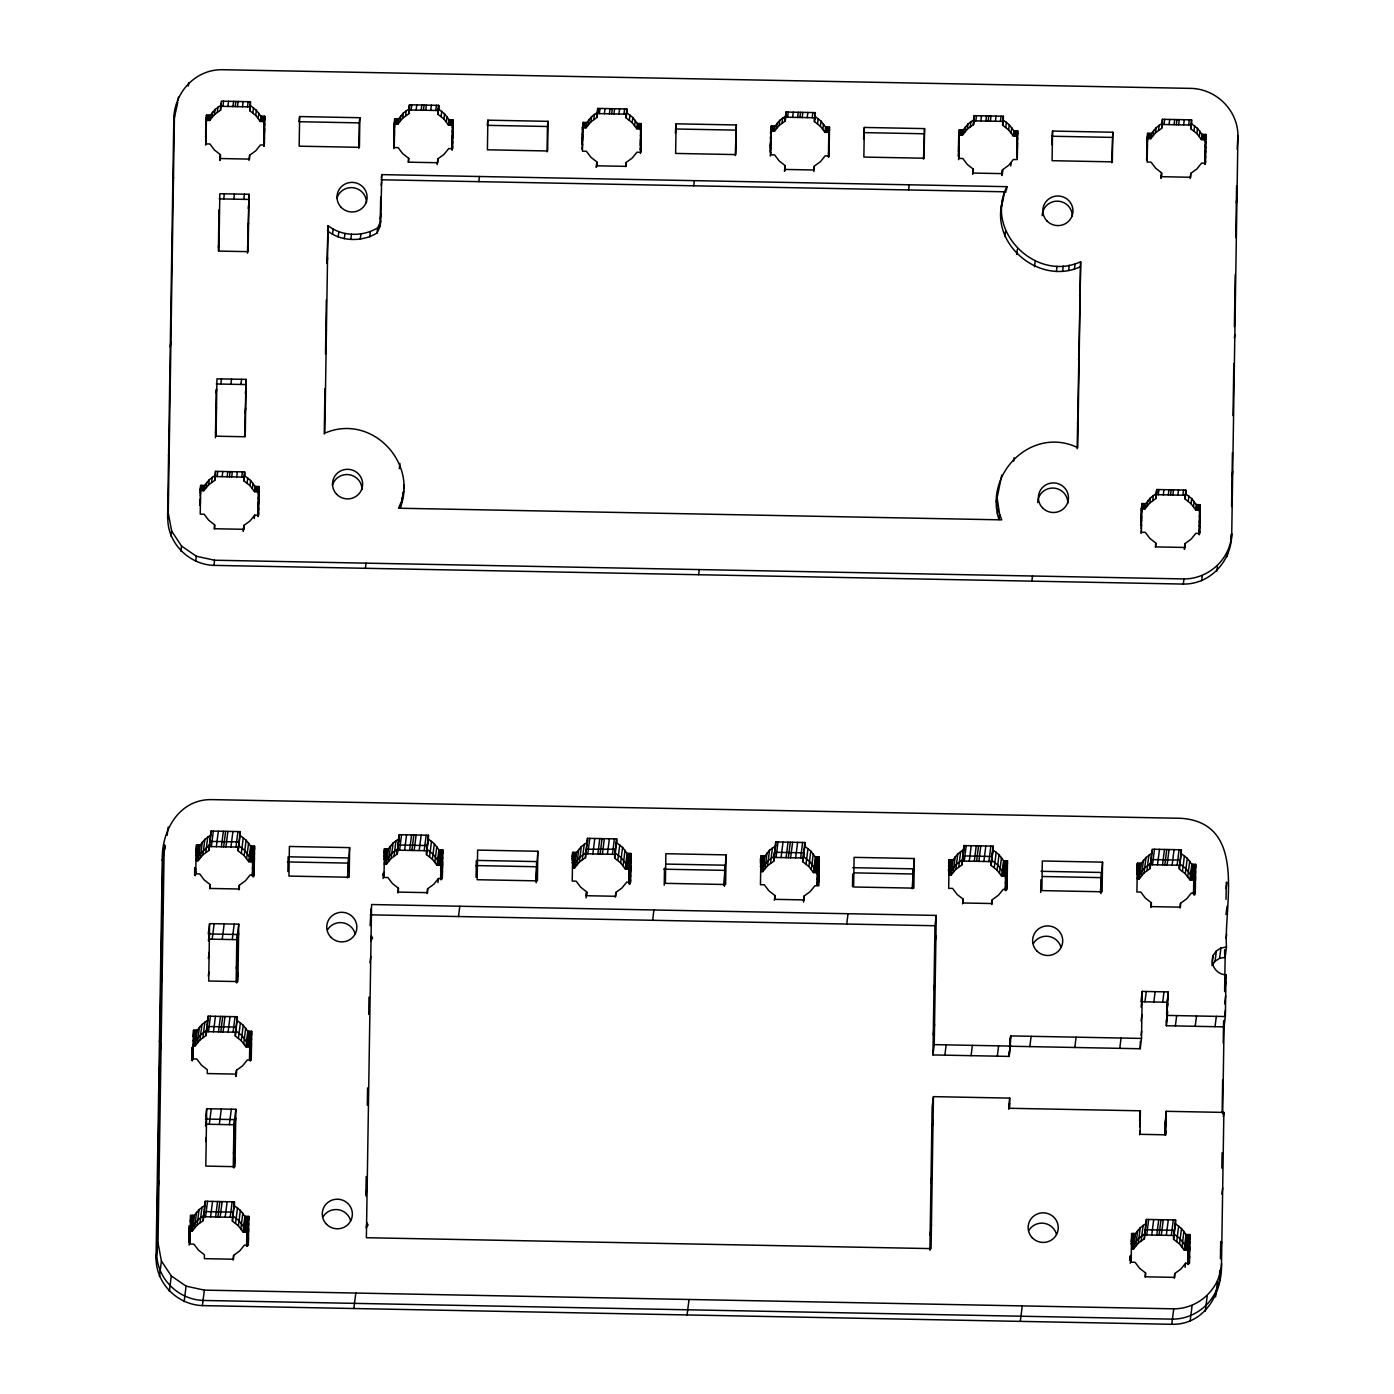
<?xml version="1.0" encoding="UTF-8"?>
<svg xmlns="http://www.w3.org/2000/svg" width="1394" height="1394" viewBox="0 0 1394 1394"><rect width="100%" height="100%" fill="white"/><g stroke="black" fill="none" stroke-linecap="round" stroke-linejoin="round"><path stroke-width="1.5" d="M1165.976 1123.059L1164.67 1133.374L1166.168 1111.314L1223.862 1112.412L1221.51 1263.469C1222.503 1292.97 1204.677 1325.067 1171.762 1324.3L202.391 1305.603C177.369 1304.645 156.215 1283.63 156.058 1258.416L162.262 860.447C161.268 830.929 179.094 798.849 211.993 799.616L1181.38 818.313C1247.508 823.349 1223.88 904.462 1226.441 947.031L1225.134 957.347L1219.628 958.323L1215.08 961.215L1211.996 965.572L1213.303 955.256L1216.387 950.9L1220.917 948.007L1226.441 947.031M167.594 518.202L173.797 120.233C173.553 93.433 194.742 69.369 222.238 69.7L1191.609 88.397C1216.631 89.355 1237.785 110.37 1237.942 135.584L1231.738 533.553C1231.982 560.336 1210.794 584.417 1183.314 584.069L213.927 565.372C187.284 564.64 164.405 539.809 168.238 513.044L174.459 115.075M156.058 1258.416L158.01 1242.943L164.213 844.973M260.905 116.277L264.808 116.347L264.163 121.505L260.26 121.435L260.905 116.277L256.357 110.248L250.38 105.561L250.45 101.727L221.263 101.152L221.21 105.003L215.094 109.446L210.355 115.301L206.451 115.214L205.615 132.482L206.277 127.324M189.148 1225.657L188.887 1242.246L190.194 1231.93M191.727 1060.416L191.919 1047.713M194.602 875.327L194.724 867.556M215.495 471.364L215.443 475.197L209.327 479.658L204.587 485.513L200.684 485.426L200.231 514.125L204.151 514.194L208.699 520.223L214.659 524.911L214.606 528.744L243.776 529.302L243.845 525.468L249.944 521.025L254.684 515.17L258.587 515.24L259.04 486.558L255.137 486.471L250.589 480.442L244.612 475.772L244.664 471.921L215.495 471.364L214.833 477.114M206.451 115.214L206.016 143.913L209.919 143.983L214.467 150.012L220.426 154.699L220.374 158.533L249.543 159.108L249.613 155.257L255.729 150.813L260.451 144.959L264.355 145.046L264.808 116.347M203.942 1212.188L203.89 1215.429L197.791 1219.872L193.052 1225.727L189.758 1225.657L189.096 1230.815L192.407 1230.885L197.129 1225.03L203.245 1220.586L203.297 1216.735L232.484 1217.311L232.415 1221.144L238.391 1225.831L242.939 1231.86L246.843 1231.93L248.794 1216.457L244.891 1216.387L240.343 1210.358L234.366 1205.671L234.436 1201.837L205.266 1201.279L204.204 1210.131M195.282 1030.271L193.33 1045.744L195.282 1045.779L200.022 1039.924L206.138 1035.481L206.19 1031.647L235.359 1032.205L235.307 1036.038L241.284 1040.726L245.832 1046.755L249.735 1046.824L251.687 1031.368L247.783 1031.281L243.236 1025.252L237.259 1020.582L237.328 1016.731L208.142 1016.174L207.096 1025.026M198.175 845.165L196.223 860.638L198.175 860.673L202.897 854.818L209.013 850.375L209.083 846.541L238.252 847.099L238.2 850.932L244.159 855.62L248.707 861.649L252.61 861.719L254.579 846.263L250.659 846.175L246.111 840.146L240.151 835.476L240.204 831.626L211.034 831.068L209.727 841.976M200.684 485.426L200.039 490.583L203.942 490.653L208.682 484.816L214.781 480.355L214.85 476.521L244.02 477.079L243.967 480.93L249.927 485.6L254.475 491.629L258.378 491.716L259.04 486.558M215.443 437.768L216.209 389.344M218.37 250.868L218.997 209.797M205.807 120.372L209.71 120.459L214.449 114.604L220.566 110.161L220.6 106.92M206.817 1028.406L206.782 1030.323L200.666 1034.766L195.944 1040.621L192.633 1040.569M209.675 844.625L198.819 855.515L195.526 855.463M205.266 1201.279L205.197 1205.113L199.081 1209.556L194.358 1215.411L192.407 1230.885M206.695 1108.718L205.807 1166.098L234.976 1166.673L235.882 1109.293L206.695 1108.718L205.667 1116.977M208.142 1016.174L208.089 1020.007L201.973 1024.468L197.234 1030.305L195.282 1045.779M209.588 923.612L208.699 981.01L237.869 981.568L238.757 924.187L209.588 923.612L208.281 933.928L237.468 934.503L236.701 982.909L238.008 972.594M211.034 831.068L210.964 834.901L204.866 839.362L200.126 845.217L196.223 845.13L195.77 873.829L199.673 873.899L204.221 879.928L210.198 884.615L210.128 888.448L239.315 889.006L239.367 885.173L245.483 880.729L250.223 874.874L254.126 874.944L254.579 846.263M233.268 1167.248L233.931 1124.749L235.882 1109.293M236.144 982.143L236.806 939.643L238.757 924.187M244.647 436.531L246.111 379.377L216.941 378.82L216.053 436.2L245.222 436.758L246.111 379.377M247.505 253.22L249.003 194.271L219.834 193.714L218.928 251.094L248.115 251.652L249.003 194.271M260.26 121.435L255.712 115.406L249.735 110.718L249.787 106.885L220.618 106.31M248.794 1216.457L248.359 1245.156L244.455 1245.086L239.716 1250.923L233.6 1255.384L233.547 1259.218L204.36 1258.66L204.43 1254.809L198.453 1250.139L193.905 1244.11L190.002 1244.023L190.455 1215.341L194.358 1215.411M251.687 1031.368L251.234 1060.05L247.33 1059.98L242.591 1065.835L236.492 1070.278L236.422 1074.112L207.253 1073.554L207.305 1069.721L201.346 1065.033L196.798 1059.004L192.895 1058.935L193.33 1030.236L197.234 1030.305M246.843 1231.93L246.651 1244.04L248.602 1228.567M249.735 1046.824L249.543 1058.935L251.495 1043.461M252.401 876.077L252.61 861.719M257.995 516.512L258.378 491.716M263.762 146.318L264.163 121.505M247.243 1243.361L247.505 1226.772L243.584 1226.703L239.036 1220.674L233.077 1215.986L233.129 1212.153L203.96 1211.595L203.297 1217.345M250.118 1058.255L250.38 1041.666L246.477 1041.597L241.929 1035.568L235.952 1030.88L236.022 1027.047L206.835 1026.489M252.959 876.443L253.272 856.578L249.369 856.491L244.821 850.462L238.844 845.792L238.897 841.941L209.727 841.384M287.861 871.581L288.105 856.787L348.326 857.937L348.03 876.983M299.64 116.556L299.17 146.178L359.408 147.328L359.879 117.723L299.64 116.556L298.996 121.714L359.216 122.881L359.879 117.723M324.244 433.987L324.959 388.595M325.499 354.006L326.335 299.954M1006.485 190.107L1006.921 186.674L381.782 174.616L380.719 221.297L377.687 227.849C362.91 236.91 341.861 236.701 328.06 225.636L326.91 263.205L327.555 258.047M328.06 225.636L324.819 433.151C371.083 413.06 418.217 461.884 400.165 507.991L403.598 491.28M347.454 877.906L349.633 847.622L289.394 846.472L288.941 876.077L349.18 877.244L349.633 847.622M358.833 148.252L359.216 122.881M365.925 1193.804L366.186 1176.519M367.302 1105.198L367.58 1087.912M368.713 1014.449L368.992 997.146M370.107 925.686L371.048 908.644M449.129 119.901L453.033 119.971L452.388 125.129L448.485 125.059L449.129 119.901L444.581 113.872L438.622 109.185L438.674 105.352L409.505 104.794L409.435 108.627L403.319 113.071L398.597 118.926L394.694 118.856L393.805 138.355L394.467 133.197M382.88 875.659L382.914 873.428M394.694 118.856L394.241 147.537L398.144 147.625L402.692 153.654L408.669 158.324L408.599 162.174L437.786 162.732L437.838 158.899L443.954 154.438L448.694 148.6L452.597 148.67L453.033 119.971M399.259 834.692L399.207 838.543L393.091 842.987L388.351 848.841L384.448 848.772L383.995 877.453L387.898 877.523L392.463 883.552L398.423 888.239L398.37 892.09L427.54 892.648L427.609 888.797L433.708 884.354L438.448 878.499L442.351 878.586L442.804 849.887L438.901 849.817L434.353 843.788L428.376 839.101L428.428 835.267L399.259 834.692L397.952 845.008L427.139 845.583L427.069 849.416L433.046 854.104L437.594 860.133L441.497 860.203L441.236 876.791L442.543 866.476M386.399 848.807L384.448 864.263L386.399 864.315L391.139 858.46L397.238 854.017L397.743 846.733M394.032 124.014L397.935 124.083L402.674 118.229L408.79 113.785L408.843 110.544M397.935 846.925L397.9 848.859L391.784 853.302L387.044 859.157L383.751 859.087M442.804 849.887L440.852 865.36L436.949 865.291L432.384 859.244L426.425 854.574L428.428 835.267M448.485 125.059L443.937 119.03L437.96 114.343L438.674 105.352M440.852 865.36L440.661 877.453L442.612 861.997M452.004 149.942L452.388 125.129M476.068 877.331L476.33 860.412M487.865 120.18L487.412 149.803L547.633 150.97L548.103 121.348L487.865 120.18L487.22 125.338L547.441 126.505L548.103 121.348M535.679 881.531L537.857 851.264L477.637 850.096L477.166 879.719L537.404 880.869L537.857 851.264M547.058 151.894L547.441 126.505M536.237 882.733L536.568 861.579L478.473 860.447M637.354 123.526L641.275 123.613L640.613 128.771L636.709 128.684L637.354 123.526L632.806 117.497L626.847 112.827L626.899 108.976L597.73 108.418L597.66 112.252L591.561 116.713L586.822 122.567L582.919 122.48L582.012 144.227L582.657 139.069M582.919 122.48L582.465 151.179L586.369 151.249L590.917 157.278L596.893 161.965L596.841 165.799L626.011 166.356L626.063 162.523L632.179 158.08L636.919 152.225L640.822 152.294L641.275 123.613M587.484 838.334L587.432 842.168L581.315 846.611L576.576 852.466L572.673 852.396L572.237 881.078L576.14 881.165L580.688 887.194L586.647 891.864L586.595 895.715L615.765 896.272L615.834 892.439L621.951 887.995L626.673 882.141L630.576 882.21L631.029 853.529L627.126 853.442L622.578 847.413L616.601 842.725L616.671 838.892L587.484 838.334L586.177 849.242L615.364 849.207L615.294 853.041L621.271 857.728L625.819 863.757L629.722 863.827L629.408 883.709M574.624 852.431L572.673 867.904L574.624 867.939L579.364 862.084L585.48 857.641L585.532 853.79L614.719 854.365L614.649 858.199L620.626 862.886L625.174 868.915L629.077 868.985L631.029 853.529M582.256 127.638L586.177 127.708L590.899 121.87L597.015 117.41L597.068 113.576L626.254 114.134L626.185 117.985L632.162 122.655L636.709 128.684M586.16 850.567L586.125 852.483L580.009 856.927L575.286 862.781L571.993 862.712M629.077 868.985L628.851 883.326L630.802 867.87M640.613 128.771L640.282 150.291L640.926 145.133M675.376 133.197L676.09 123.822L736.328 124.972L735.875 154.595L675.637 153.427L676.09 123.822M664.224 885.19L664.485 868.27M723.904 885.173L726.1 854.888L665.862 853.72L665.391 883.343L725.629 884.51L726.1 854.888M735.283 155.518L736.328 124.972M724.462 886.357L724.793 865.204L666.715 864.088M770.185 151.144L771.143 126.122L775.047 126.192L779.786 120.337L785.902 115.894L785.955 112.043L815.124 112.618L815.072 116.451L821.049 121.139L825.596 127.168L824.934 132.325L828.838 132.395L829.5 127.237L825.596 127.168M771.143 126.122L770.69 154.804L774.594 154.873L779.159 160.902L785.118 165.59L785.066 169.441L814.235 169.998L814.305 166.147L820.404 161.704L825.143 155.849L829.047 155.936L829.5 127.237M775.726 841.959L775.656 845.809L769.54 850.253L764.818 856.108L760.915 856.021L760.462 884.72L764.365 884.789L768.913 890.818L774.89 895.506L774.82 899.339L804.007 899.914L804.059 896.063L810.175 891.62L814.898 885.765L818.818 885.835L819.254 857.153L815.351 857.083L810.803 851.037L804.826 846.367L804.896 842.516L775.726 841.959L774.384 854.191M762.866 856.055L760.897 871.529L762.849 871.564L767.589 865.726L773.705 861.265L773.757 857.432L802.944 857.99L802.874 861.841L808.851 866.51L813.399 872.539L817.302 872.627L819.254 857.153M770.499 131.263L774.402 131.35L779.124 125.495L785.24 121.051L785.292 117.81M824.934 132.325L820.386 126.296L814.427 121.609L815.124 112.618M817.302 872.627L817.111 884.72L819.062 869.246M828.454 157.208L828.838 132.395M863.583 138.947L864.332 127.446L924.553 128.614L924.1 158.219L863.862 157.069L864.332 127.446M852.483 886.706L852.692 874.021M912.129 888.797L914.325 858.53L854.086 857.362L853.633 886.985L913.854 888.135L914.325 858.53M923.508 159.16L924.553 128.614M912.721 887.873L913.018 868.828L852.779 867.678M929.903 1250.279L932.133 1106.941L933.44 1096.642L1009.726 1098.106L1009.552 1108.282L1140.379 1110.809L1140.013 1134.315L1165.802 1134.821L1166.168 1111.314M1213.303 955.256C1209.347 964.108 1216.404 974.685 1226.006 974.789L1225.361 1016.54L1224.054 1026.855L1166.36 1025.74L1168.033 991.918L1142.244 991.413L1141.512 1038.425L1010.685 1035.916L1009.221 1056.408L932.952 1054.927L934.956 925.738L936.263 915.422L371.571 904.532L366.378 1237.715L931.07 1248.606L933.44 1096.642M932.952 1054.927L934.241 1044.629L936.263 915.422M974.179 115.685L974.127 119.518L968.011 123.961L963.271 129.816L959.368 129.747L958.933 158.428L962.836 158.515L967.384 164.544L973.343 169.214L973.291 173.065L1002.46 173.623L1002.53 169.789L1008.646 165.346L1013.368 159.491L1017.271 159.561L1017.725 130.879L1013.821 130.792L1009.273 124.763L1003.297 120.076L1003.366 116.242L974.179 115.685L973.744 119.71M963.951 845.583L963.881 849.434L957.783 853.877L953.043 859.732L949.14 859.662L948.687 888.344L952.59 888.414L957.138 894.46L963.115 899.13L963.045 902.981L992.232 903.539L992.284 899.705L998.4 895.244L1003.14 889.389L1007.043 889.477L1007.479 860.778L1003.575 860.708L999.028 854.679L993.068 849.991L993.12 846.158L963.951 845.583L962.627 856.508M951.091 859.697L949.14 875.153L951.091 875.205L955.814 869.351L961.93 864.907L961.999 861.056L991.169 861.614L991.117 865.465L997.076 870.152L1001.624 876.181L1005.527 876.251L1007.479 860.778M959.037 151.266L958.392 156.424L958.724 134.904L962.627 134.974L967.366 129.119L973.482 124.676L973.517 121.435M1017.725 130.879L1017.08 136.02L1013.177 135.95L1008.611 129.921L1002.652 125.233L1002.704 121.4L973.535 120.842M1005.527 876.251L1005.301 890.592L1007.27 875.118M1017.08 136.02L1016.731 157.539L1017.393 152.382M1009.221 1056.408L1009.308 1051.32M1051.773 144.697L1052.557 131.071L1112.795 132.238L1112.325 161.861L1052.087 160.693L1052.557 131.071M1040.691 892.456L1040.882 879.771M1077.161 448.676L1080.646 261.741C1035.986 282.442 984.112 231.125 1006.921 186.674M1080.646 261.741L1077.736 447.666C1032.257 425.64 983.972 473.071 998.975 519.544L999.62 514.386L996.954 496.63M1100.371 892.421L1102.549 862.154L1042.311 860.987L1041.858 890.609L1102.079 891.777L1102.549 862.154M1111.732 162.784L1112.795 132.238M1100.911 893.624L1101.243 872.47L1041.022 871.302M1196.279 504.628L1200.182 504.715L1199.537 509.856L1195.634 509.786L1196.279 504.628L1191.731 498.599L1185.754 493.929L1185.824 490.078L1156.637 489.521L1156.584 493.354L1150.468 497.797L1145.729 503.652L1141.825 503.582L1140.989 520.851L1141.634 515.693M1202.046 134.434L1205.949 134.504L1205.305 139.661L1201.401 139.574L1202.046 134.434L1197.498 128.387L1191.521 123.718L1191.591 119.867L1162.422 119.309L1162.352 123.16L1156.236 127.603L1151.514 133.458L1147.611 133.371L1146.617 160.049L1147.262 154.891M1130.098 1255.907L1130.029 1260.385L1130.551 1256.273M1141.825 503.582L1141.39 532.281L1145.293 532.351L1149.841 538.38L1155.8 543.068L1155.748 546.901L1184.917 547.459L1184.987 543.625L1191.103 539.182L1195.825 533.327L1199.729 533.397L1200.182 504.715M1147.611 133.371L1147.157 162.07L1151.061 162.14L1155.609 168.169L1161.585 172.856L1161.516 176.69L1190.703 177.265L1190.755 173.414L1196.871 168.97L1201.593 163.115L1205.514 163.185L1205.949 134.504M1141.268 863.356L1137.365 863.287L1136.912 891.986L1140.815 892.055L1145.363 898.084L1151.339 902.772L1151.287 906.605L1180.457 907.163L1180.509 903.329L1186.625 898.886L1191.365 893.031L1195.268 893.101L1195.721 864.419L1191.818 864.332L1187.27 858.303L1181.293 853.633L1181.345 849.782L1152.176 849.225L1152.124 853.058L1146.007 857.519L1141.268 863.356L1139.316 878.83L1137.365 878.795L1139.316 863.322M1009.378 1046.214L1140.205 1048.741L1140.309 1041.405M1133.549 1233.533L1131.597 1249.007L1133.549 1249.041L1138.271 1243.187L1144.387 1238.743L1144.457 1234.892L1173.626 1235.467L1173.574 1239.301L1179.533 1243.988L1184.081 1250.017L1187.984 1250.087L1189.936 1234.614L1186.033 1234.544L1181.485 1228.515L1175.525 1223.827L1175.578 1219.994L1146.408 1219.436L1145.084 1230.344M1139.316 878.83L1144.056 872.975L1150.155 868.532L1150.224 864.698L1179.394 865.256L1179.341 869.089L1185.301 873.777L1189.849 879.806L1193.769 879.875L1195.721 864.419M1141.181 508.74L1145.084 508.81L1149.823 502.955L1155.922 498.512L1155.992 494.678L1185.161 495.236L1185.109 499.069L1191.068 503.757L1195.634 509.786M1146.948 138.529L1150.852 138.598L1155.591 132.761L1161.707 128.3L1161.725 126.384M1145.066 1231.669L1145.049 1233.585L1138.933 1238.029L1134.193 1243.884L1130.9 1243.814M1146.408 1219.436L1146.338 1223.27L1140.24 1227.713L1135.5 1233.568L1131.597 1233.498L1131.144 1262.18L1135.047 1262.267L1139.595 1268.296L1145.572 1272.966L1145.502 1276.817L1174.689 1277.374L1174.741 1273.541L1180.857 1269.08L1185.597 1263.225L1189.5 1263.312L1189.936 1234.614M1166.36 1025.74L1168.033 991.918M1201.401 139.574L1196.854 133.545L1190.877 128.875L1190.946 125.024L1161.76 124.467M1187.984 1250.087L1187.793 1262.197L1189.762 1246.724M1193.543 894.234L1193.769 879.875M1199.136 534.669L1199.537 509.856M1204.921 164.457L1205.305 139.661M1188.385 1261.518L1188.646 1244.929L1184.743 1244.859L1180.195 1238.83L1174.218 1234.143L1174.271 1230.31L1145.101 1229.735M1194.1 894.599L1194.414 874.718L1190.511 874.648L1185.963 868.619L1179.986 863.932L1180.056 860.098L1150.869 859.54L1150.817 863.374L1144.701 867.817L1139.961 873.672L1136.668 873.602M1219.541 1278.925L1219.68 1270.352M1222.137 1112.517L1222.643 1079.949M1223.218 1043.026L1223.566 1021.314M1224.612 954.001L1224.681 949.663M1231.094 538.711L1231.163 534.425M1231.599 506.545L1232.435 452.632M1233.01 415.726L1233.812 363.607M1234.387 326.701L1235.206 274.583M1235.781 237.66L1236.6 185.768M1237.158 149.315L1237.942 135.584M1220.43 1258.765L1220.708 1241.514M1221.841 1168.155L1222.085 1152.821M1222.695 1113.876L1224.159 1020.321M1224.629 990.106L1225.239 950.969M1226.04 899.391L1226.302 882.175M327.416 230.777C341.216 241.859 362.266 242.068 377.042 232.99L380.074 226.455L380.736 197.094M402.953 496.438L403.249 492.378M1079.984 266.899C1040.743 285.038 991.848 246.424 1001.868 203.611M177.996 100.56L178.432 97.127M172.839 182.405L173.483 177.247M188.312 86.045L188.748 82.612M170.695 319.209L171.357 314.051M170.26 346.879L170.922 341.722M169.632 387.619L170.277 382.461M205.772 122.62L206.417 117.462M206.417 120.389L207.061 115.232M205.702 127.551L206.347 122.393M205.58 134.73L206.242 129.572M205.545 136.96L206.207 131.803M207.758 120.424L208.403 115.266M205.685 140.184L206.12 136.734M205.615 145.115L206.051 141.665M209.1 120.442L209.745 115.284M209.71 120.459L210.355 115.301M168.569 456.012L169.214 450.854M211.888 117.375L212.533 112.217M214.449 114.604L215.094 109.446M217.342 112.182L218.004 107.024M220.566 110.161L221.245 103.086M222.901 106.362L223.545 101.204M171.009 536.272L171.671 531.114L168.238 513.044M219.782 160.449L220.426 154.699M219.973 160.066L220.409 156.616M227.919 106.449L228.564 101.292M232.92 106.554L233.582 101.396M218.736 227.553L219.381 222.395M223.737 198.959L224.382 193.801M235.203 106.589L235.865 101.448M218.422 247.278L219.067 242.12M180.871 551.188L181.516 546.03L171.671 531.114M237.485 106.641L238.13 101.483M242.504 106.728L243.148 101.588M233.756 199.15L234.419 193.993M247.522 106.833L248.167 101.675M200.004 492.831L200.649 487.673M200.649 490.601L201.294 485.443M200.144 496.037L200.579 492.605M200.056 500.969L200.492 497.536M249.77 108.802L250.45 101.727M200.022 503.217L200.457 499.766M249.735 110.718L250.397 104.968M199.987 505.447L200.422 502.014M201.991 490.618L202.635 485.461M203.332 490.653L203.977 485.495M216.157 392.934L216.575 389.501M203.942 490.653L204.587 485.513M195.665 561.381L196.327 556.241L181.516 546.03M252.872 112.879L253.534 107.721M206.12 487.569L206.765 482.429M215.843 412.659L216.488 407.501M243.793 199.342L244.438 194.184M220.844 384.064L221.507 378.907M248.951 160.415L249.613 155.257M208.682 484.816L209.327 479.658M215.53 432.384L216.192 427.226M255.712 115.406L256.357 110.248M211.574 482.394L212.236 477.236M167.158 835.285L168.186 827.043M258.169 118.263L258.831 113.106M161.739 893.728L162.384 888.57M248.219 208.403L248.864 203.245M214.781 480.355L215.443 474.605M260.87 121.435L261.514 116.277M247.905 228.128L248.55 222.97M217.133 476.556L217.778 471.416M262.211 121.47L262.856 116.312M161.948 917.479L163.237 907.163M247.592 247.853L248.254 242.695M263.553 121.487L264.198 116.329M230.881 384.256L231.526 379.098M264.128 123.752L264.773 118.595M264.041 128.684L264.703 123.526M160.85 951.126L161.495 945.968M214.223 528.936L214.659 524.911M263.971 133.615L264.616 128.457M263.902 138.093L264.581 130.688M263.815 143.024L264.477 137.867M222.134 476.661L222.796 471.503M263.954 146.231L264.39 142.798M160.868 985.872L162.174 975.556M213.927 565.372L214.589 560.231L1183.959 578.928C1208.964 578.963 1230.815 558.698 1231.738 533.553M227.152 476.765L227.797 471.608M240.901 384.448L241.563 379.29M229.435 476.8L230.08 471.642M159.439 1041.806L160.083 1036.648M231.718 476.853L232.362 471.695M159.805 1054.282L161.112 1043.967M158.951 1072.195L159.613 1067.037M245.327 393.491L245.971 388.334M158.585 1096.207L159.23 1091.049M236.736 476.94L237.381 471.782M245.013 413.216L245.675 408.059M244.717 432.942L245.361 427.784M241.737 477.044L242.399 471.886M195.787 853.389L196.833 845.147M244.02 477.689L244.664 471.921M243.967 480.93L244.647 473.855M194.655 872.034L195.177 867.904M194.846 874.909L195.63 868.706M195.282 875.711L195.805 871.581M197.565 860.673L199.516 845.2M198.175 860.673L200.126 845.217M157.679 1191.086L158.986 1180.77M247.104 483.073L247.749 477.915M200.353 857.589L202.304 842.133M243.183 531.219L243.845 525.468M243.375 530.835L243.811 527.385M202.897 854.818L204.866 839.362M249.927 485.6L250.589 480.442M205.807 852.414L207.758 836.94M252.401 488.475L253.046 483.317M209.065 847.134L209.501 843.701M209.013 850.375L210.999 832.985M254.475 491.629L255.137 486.471M255.085 491.646L255.747 486.489M211.348 846.576L213.317 831.12M256.426 491.681L257.088 486.523M254.248 518.603L254.684 515.17M257.768 491.699L258.43 486.541M159.474 1276.503L161.425 1261.03L158.01 1242.943M258.343 493.946L259.005 488.789M258.273 498.878L258.918 493.72M209.675 888.745L210.198 884.615M258.204 503.809L258.848 498.651M258.134 508.305L258.814 500.899M258.047 513.236L258.709 508.078M216.366 846.681L218.318 831.207M258.186 516.442L258.622 513.009M193.156 1036.439L193.94 1030.253M191.849 1052.644L192.616 1046.458M191.814 1054.892L192.842 1046.65M191.78 1057.14L193.069 1046.824M191.954 1059.998L192.999 1051.756M192.407 1060.817L192.93 1056.687M194.672 1045.761L196.624 1030.305M208.403 940.828L209.448 932.586M221.385 846.768L223.336 831.312M197.46 1042.695L199.412 1027.221M208.351 958.497L209.135 952.311M212.184 939.173L214.153 923.717M223.667 846.82L225.619 831.347M200.022 1039.924L201.973 1024.468M208.316 976.166L208.839 972.036M169.336 1291.402L171.288 1275.928L161.425 1261.03M225.95 846.855L227.902 831.399M202.914 1037.519L204.883 1022.046M206.19 1032.24L206.626 1028.197M206.138 1035.481L208.107 1018.09M230.951 846.96L232.92 831.486M208.473 1031.682L210.424 1016.209M222.221 939.364L224.173 923.908M235.969 847.064L237.921 831.591M213.491 1031.787L215.443 1016.313M190.281 1221.545L191.065 1215.359M189.026 1232.819L189.811 1226.633M188.957 1237.75L190.264 1227.452M238.217 849.016L240.204 831.626M188.922 1239.998L190.229 1229.682M238.2 850.932L240.151 834.867M190.438 1230.85L192.407 1215.376M189.079 1245.103L190.107 1236.861M191.797 1230.867L193.749 1215.411M205.528 1125.934L206.556 1117.692M184.13 1301.613L186.082 1286.139L171.288 1275.928M218.492 1031.874L220.461 1016.418M241.336 853.093L243.288 837.62M194.568 1227.8L196.537 1212.327M205.737 1141.547L206.26 1137.417M232.258 939.556L234.209 924.1M209.309 1124.278L211.261 1108.805M220.775 1031.926L222.726 1016.453M238.844 889.895L239.367 885.173M197.129 1225.03L199.081 1209.556M244.159 855.62L246.111 840.146M223.057 1031.961L225.009 1016.505M200.039 1222.608L201.991 1207.152M246.633 858.495L248.585 843.021M236.666 948.617L238.618 933.144M203.245 1220.586L205.232 1203.196M248.707 861.649L250.659 846.175M249.317 861.666L251.268 846.193M228.076 1032.065L230.027 1016.592M236.37 968.342L238.322 952.869M205.58 1216.788L207.532 1201.314M250.659 861.684L252.61 846.228M252 861.719L253.952 846.245M219.328 1124.47L221.297 1108.997M252.575 863.966L254.544 848.493M332.504 234.297L333.149 229.139M252.506 868.898L254.457 853.424M252.436 873.829L254.388 858.356M252.575 876.599L254.353 860.603M233.094 1032.152L235.046 1016.696M253.185 876.024L254.231 867.782M210.599 1216.892L212.55 1201.419M253.638 876.826L254.161 872.714M235.359 1032.797L237.328 1016.731M235.307 1036.038L237.294 1018.648M202.391 1305.603L204.343 1290.13L1173.731 1308.827C1198.718 1308.879 1220.586 1288.614 1221.51 1263.469M325.795 334.543L326.44 329.385M338.167 236.963L338.812 231.805M215.617 1216.979L217.569 1201.506M238.444 1038.199L240.413 1022.726M229.365 1124.662L231.317 1109.206M217.9 1217.032L219.851 1201.558M235.708 1076.464L236.492 1070.278M235.935 1076.325L236.457 1072.195M241.284 1040.726L243.236 1025.252M220.165 1217.067L222.134 1201.593M344.301 238.688L344.945 233.53M243.741 1043.583L245.692 1028.127M324.68 405.881L325.342 400.723M233.791 1133.723L235.743 1118.249M245.832 1046.755L247.783 1031.281M246.442 1046.772L248.393 1031.299M225.183 1217.171L227.135 1201.698M233.478 1153.448L235.429 1137.974M247.783 1046.789L249.735 1031.316M350.818 239.367L351.462 234.209M235.116 1157.7L233.826 1168.015L234.575 1119.591L205.406 1119.034M249.125 1046.824L251.077 1031.351M249.7 1049.072L251.652 1033.599M249.613 1054.003L251.565 1038.53M249.718 1059.457L251.46 1045.709M230.202 1217.258L232.153 1201.802M250.31 1061.13L251.356 1052.888M232.467 1217.903L234.436 1201.837M232.415 1221.144L234.401 1203.754M235.569 1223.305L237.52 1207.831M360.279 238.932L360.941 233.791M233.077 1260.106L233.6 1255.384M238.391 1225.831L240.343 1210.358M240.866 1228.689L242.817 1213.233M242.939 1231.86L244.891 1216.387M243.549 1231.878L245.501 1216.404M369.741 236.997L370.386 231.84M244.891 1231.895L246.843 1216.422M246.233 1231.93L248.184 1216.457M246.808 1234.178L248.759 1218.704M246.738 1239.109L248.69 1223.636M381.346 178.049L381.782 174.616M246.616 1246.271L248.568 1230.815M381.189 185.35L381.625 181.917M247.418 1246.236L248.463 1237.977M380.597 203.106L381.259 197.948M377.042 232.99L377.687 227.849M380.231 219.154L380.893 213.996M380.074 226.455L380.719 221.297M393.997 126.244L394.659 121.086M394.641 124.014L395.304 118.873M393.927 131.175L394.572 126.018M393.84 136.107L394.502 130.949M393.77 140.602L394.432 135.445M395.983 124.049L396.645 118.891M393.7 145.534L394.345 140.376M393.84 148.74L394.275 145.307M397.325 124.066L397.987 118.908M397.935 124.083L398.597 118.926M400.113 120.999L400.775 115.841M402.674 118.229L403.319 113.071M405.584 115.824L406.229 110.666M409.069 108.227L409.505 104.794M408.825 111.868L409.488 105.386M408.79 113.785L409.453 108.035M411.125 109.987L411.77 104.829M408.215 162.366L408.669 158.324M416.144 110.091L416.789 104.933M421.162 110.178L421.807 105.02M365.402 568.299L366.047 563.141M423.428 110.231L424.09 105.073M425.71 110.265L426.372 105.108M430.729 110.37L431.373 105.212M435.747 110.457L436.392 105.299M437.995 112.426L438.657 105.944M437.96 114.343L438.622 108.593M441.114 116.504L441.759 111.346M437.176 164.649L437.838 158.899M399.294 468.645L399.939 463.488M443.937 119.03L444.581 113.872M446.411 121.888L447.056 116.73M449.095 125.077L449.739 119.919M401.873 502.345L402.517 497.188M403.598 488.614L404.033 485.182M450.436 125.094L451.081 119.936M451.778 125.129L452.423 119.971M452.353 127.377L452.998 122.219M452.266 132.308L452.928 127.15M452.196 137.239L452.841 132.081M452.161 139.487L452.806 134.329M452.126 141.718L452.771 136.56M452.057 146.649L452.702 141.491M452.196 149.872L452.632 146.422M370.682 941.02L371.344 935.862L372.564 938.023L371.274 940.131M369.985 962.766L370.769 956.58M383.925 852.884L384.448 848.772M384.012 857.031L385.058 848.772M383.071 878.534L383.855 872.348M385.789 864.297L387.741 848.824M386.399 864.315L388.351 848.841M388.577 861.231L390.529 845.757M391.139 858.46L393.091 842.987M478.804 181.656L479.466 176.498M394.032 856.038L395.983 840.565M397.273 852.082L399.259 835.302M397.238 854.017L399.207 837.933M399.59 850.218L401.542 834.745M397.9 892.962L398.423 888.239M404.608 850.305L406.56 834.849M365.89 1195.965L367.197 1185.649M409.609 850.41L411.561 834.936M353.849 1308.53L355.818 1293.057M411.892 850.445L413.844 834.989M366.221 1227.94L366.866 1222.782L368.086 1224.943L366.796 1227.051M414.175 850.497L416.126 835.023M419.193 850.584L421.145 835.128M424.194 850.688L426.163 835.215M426.459 852.658L428.428 835.86M426.425 854.574L428.394 838.508M429.561 856.718L431.513 841.262M427.069 893.537L427.609 888.797M432.384 859.244L434.353 843.788M434.858 862.119L436.81 846.646M436.949 865.291L438.901 849.817M437.559 865.291L439.511 849.817M438.901 865.326L440.852 849.852M437.925 882.629L438.448 878.499M440.243 865.343L442.194 849.87M440.818 867.591L442.769 852.135M440.731 872.522L442.682 857.066M440.626 879.701L442.578 864.228M441.428 879.649L442.456 871.407M458.504 916.538L459.811 906.222M582.222 129.886L582.884 124.728M582.152 134.817L582.797 129.659M582.866 127.656L583.528 122.498M582.082 139.749L582.727 134.591M582.047 141.979L582.692 136.821M584.225 127.673L584.87 122.515M581.925 149.158L582.587 144M585.567 127.708L586.212 122.55M586.177 127.708L586.822 122.567M588.338 124.624L589 119.483M590.899 121.87L591.561 116.713M593.809 119.448L594.454 114.291M597.277 112.461L597.73 108.418M597.015 117.41L597.695 110.335M599.35 113.628L600.012 108.471M596.249 167.123L596.893 161.965M596.423 167.315L596.859 163.882M604.369 113.716L605.013 108.558M609.387 113.82L610.032 108.662M611.67 113.855L612.314 108.697M613.935 113.907L614.597 108.749M618.953 113.994L619.616 108.837M623.972 114.099L624.617 108.941M626.237 114.744L626.899 108.976M626.185 117.985L626.864 110.91M629.339 120.128L629.983 114.97M625.627 166.566L626.063 162.523M632.162 122.655L632.806 117.497M634.636 125.53L635.281 120.372M637.319 128.701L637.964 123.543M638.661 128.736L639.306 123.578M640.003 128.753L640.665 123.596M640.578 131.001L641.24 125.843M640.508 135.932L641.153 130.775M640.421 140.864L641.083 135.706M640.386 143.112L641.048 137.954M640.351 145.359L641.013 140.202M640.421 153.497L640.857 150.064M572.15 856.526L572.673 852.396M572.115 858.756L572.638 854.644M572.237 860.656L573.283 852.414M574.014 867.922L575.966 852.466M574.624 867.939L576.576 852.466M576.802 864.855L578.754 849.382M579.364 862.084L581.315 846.611M582.274 859.662L584.225 844.206M585.532 854.4L585.968 850.357M585.48 857.641L587.466 840.251M587.815 853.842L589.767 838.369M586.125 895.994L586.647 891.864M586.107 897.91L586.647 892.474M592.833 853.947L594.785 838.474M597.852 854.034L599.803 838.561M600.117 854.086L602.069 838.613M602.4 854.121L604.351 838.648M607.418 854.226L609.37 838.752M693.707 185.803L694.351 180.645M612.436 854.313L614.388 838.857M614.702 854.958L616.671 838.892M614.649 858.199L616.636 840.809M617.803 860.359L619.755 844.886M615.294 897.161L615.834 892.439M620.626 862.886L622.578 847.413M623.083 865.744L625.052 850.288M625.174 868.915L627.126 853.442M625.784 868.932L627.736 853.459M627.126 868.95L629.077 853.476M628.467 868.985L630.419 853.511M629.043 871.233L630.994 855.759M628.955 876.164L630.924 860.69M628.886 881.095L630.837 865.622M629.025 883.848L630.768 870.1M629.652 883.291L630.698 875.031M630.088 884.092L630.611 879.962M652.619 920.284L653.925 909.968M698.621 574.729L699.265 569.571M770.464 133.51L771.109 128.353M771.109 131.28L771.753 126.122M770.377 138.442L771.039 133.284M770.272 145.621L770.952 138.215M770.237 147.851L770.882 142.693M772.45 131.315L773.095 126.157M770.15 152.782L770.812 147.625M770.29 156.006L770.725 152.556M773.792 131.332L774.437 126.174M774.402 131.35L775.047 126.192M776.58 128.265L777.225 123.108M779.124 125.495L779.786 120.337M782.034 123.073L782.679 117.915M785.275 119.135L785.955 112.043M785.24 121.051L785.902 115.284M787.593 117.253L788.237 112.095M784.456 171.34L785.118 165.59M784.665 170.957L785.083 167.507M792.594 117.34L793.256 112.2M797.612 117.445L798.257 112.287M799.895 117.479L800.539 112.339M802.177 117.532L802.822 112.374M807.178 117.636L807.84 112.478M812.197 117.723L812.859 112.565M814.444 119.692L815.124 113.21M814.427 121.609L815.089 115.859M817.564 123.77L818.208 118.612M813.835 171.514L814.305 166.147M820.386 126.296L821.049 121.139M822.861 129.154L823.505 123.996M825.544 132.325L826.206 127.168M826.886 132.36L827.548 127.203M828.228 132.378L828.89 127.22M828.803 134.643L829.465 129.485M828.733 139.574L829.378 134.416M828.663 144.506L829.308 139.348M828.628 146.736L829.273 141.578M828.594 148.984L829.238 143.826M828.506 153.915L829.169 148.757M828.646 157.121L829.082 153.689M687.085 1314.943L689.037 1299.487M760.392 860.15L760.915 856.021M760.357 862.398L760.88 858.268M760.479 864.28L761.525 856.038M762.239 871.564L764.208 856.09M762.849 871.564L764.818 856.108M765.027 868.479L766.996 853.023M767.589 865.726L769.54 850.253M770.499 863.304L772.45 847.831M773.74 859.349L774.193 854.592M773.705 861.265L775.674 845.2M776.04 857.467L777.991 842.011M774.35 900.228L774.89 895.506M781.058 857.571L783.01 842.098M786.077 857.659L788.028 842.203M788.359 857.711L790.311 842.237M790.625 857.763L792.594 842.29M795.643 857.85L797.595 842.377M800.661 857.955L802.613 842.481M802.909 859.906L804.896 842.516M802.874 861.841L804.843 845.757M806.028 863.984L807.98 848.51M803.536 900.785L804.059 896.063M803.502 902.11L804.024 897.98M808.851 866.51L810.803 851.037M811.325 869.386L813.277 853.912M813.399 872.539L815.351 857.083M814.009 872.557L815.96 857.083M815.351 872.574L817.302 857.118M816.692 872.609L818.644 857.136M817.267 874.857L819.219 859.384M817.198 879.788L819.149 864.315M817.302 885.242L819.027 871.494M818.992 873.742L817.703 884.057L817.947 867.469L814.044 867.382L809.496 861.353L803.536 856.683L803.589 852.832L774.419 852.274L774.35 856.108L768.251 860.568L763.511 866.406L760.218 866.354M818.139 884.859L818.923 878.673M908.592 189.95L909.236 184.792M846.733 924.03L848.022 913.715M958.689 137.135L959.368 129.747M958.619 142.066L959.264 136.926M959.333 134.904L959.978 129.764M958.532 146.997L959.177 141.857M958.497 149.245L959.142 144.087M958.462 151.493L959.107 146.335M960.675 134.939L961.32 129.781M958.532 159.63L958.967 156.198M962.017 134.957L962.662 129.816M962.627 134.974L963.271 129.816M964.805 131.89L965.45 126.732M967.366 129.119L968.011 123.961M970.259 126.715L970.921 121.557M973.482 124.083L974.162 117.601M973.482 124.676L974.127 119.518M975.817 120.877L976.462 115.719M972.698 174.372L973.343 169.214M972.907 173.257L973.343 169.824M980.836 120.982L981.481 115.824M985.837 121.069L986.499 115.911M988.119 121.121L988.764 115.963M990.402 121.156L991.047 115.998M995.421 121.261L996.065 116.103M1000.422 121.348L1001.084 116.207M1002.704 121.992L1003.366 116.242M1002.652 124.641L1003.331 118.159M1002.652 125.233L1003.297 120.076M1005.788 127.394L1006.451 122.236M1001.868 174.947L1002.53 169.789M1001.868 175.539L1002.513 170.382M1008.611 129.921L1009.273 124.763M1000.787 214.868L1001.432 209.71M1001.223 208.769L1002.948 197.721M1011.086 132.779L1011.748 127.638M1004.638 192.058L1002.303 202.862M1013.177 135.95L1013.821 130.792M1013.786 135.967L1014.431 130.809M1010.755 166.008L1011.19 162.575M1015.128 135.985L1015.773 130.827M1016.47 136.02L1017.115 130.862M1017.045 138.267L1017.69 133.11M1004.882 236.562L1005.527 231.404M1016.958 143.199L1017.62 138.041M1016.888 148.13L1017.533 142.972M1016.853 150.378L1017.498 145.22M1016.818 152.608L1017.463 147.45M1016.714 254.457L1017.359 249.299M934.642 945.916L935.949 935.601M948.617 863.775L949.14 859.662M948.582 866.022L949.105 861.893M948.495 870.954L949.75 859.662M933.945 990.332L935.252 980.017M996.553 507.886L997.198 502.729M950.481 875.188L952.433 859.715M951.091 875.205L953.043 859.732M1001.728 475.093L996.309 501.77M997.442 513.828L998.104 508.671M953.269 872.121L955.221 856.648M933.266 1034.749L934.555 1024.433M955.814 869.351L957.783 853.877M1034.47 266.707L1035.132 261.549M958.724 866.929L960.675 851.455M961.947 864.297L963.916 847.517M961.93 864.907L963.881 849.434M1013.682 461.118L1014.118 457.685M964.265 861.109L966.234 845.635M931.767 1130.691L933.074 1120.375M962.592 903.26L963.115 899.13M962.574 903.852L963.097 899.74M944.871 1055.153L946.16 1044.855M969.283 861.196L971.235 845.74M930.948 1182.931L932.255 1172.615M974.301 861.3L976.253 845.827M976.584 861.335L978.536 845.879M930.129 1235.171L931.436 1224.856M978.867 861.387L980.818 845.914M1056.391 271.481L1057.035 266.324M983.868 861.475L985.837 846.019M1062.594 271.272L1063.256 266.115M988.886 861.579L990.838 846.106M991.151 862.224L993.12 846.158M991.117 864.855L993.086 848.075M991.117 865.465L993.068 849.991M1068.623 270.419L1069.285 265.261M994.253 867.608L996.205 852.152M971.095 1055.676L972.385 1045.361M1031.839 581.159L1032.501 576.001M991.761 903.817L992.284 899.705M991.761 904.427L992.284 900.297M997.076 870.152L999.028 854.679M1074.443 268.955L1075.088 263.797M999.55 873.01L1001.502 857.537M1001.624 876.181L1003.575 860.708M1002.234 876.181L1004.185 860.725M1003.575 876.216L1005.527 860.743M1004.917 876.234L1006.869 860.778M1005.492 878.499L1007.444 863.025M1005.423 883.43L1007.374 867.957M1079.531 295.946L1080.193 290.788M1005.335 888.361L1007.304 872.888M1007.235 877.366L1005.928 887.682L1006.189 871.093L1002.286 871.023L997.738 864.994L991.761 860.307L991.814 856.474L962.644 855.899L962.592 859.749L956.476 864.193L951.736 870.048L948.443 869.978M1006.102 890.557L1007.148 882.297M1078.538 359.861L1079.2 354.703M997.302 1056.182L998.609 1045.866M1077.545 423.776L1078.189 418.618M1009.901 1042.102L1010.685 1035.916M1009.883 1043.688L1010.667 1037.502M1009.831 1047.19L1010.615 1041.004M1009.256 1054.805L1010.563 1044.507M1008.646 1107.951L1009.726 1098.106M1008.855 1109.38L1009.639 1103.194M1029.817 1046.615L1031.124 1036.3M1146.914 140.777L1147.576 135.619M1147.558 138.546L1148.22 133.388M1146.844 145.708L1147.489 140.55M1146.757 150.639L1147.419 145.481M1146.722 152.87L1147.384 147.729M1146.687 155.117L1147.349 149.96M1148.9 138.564L1149.562 133.406M1150.242 138.598L1150.904 133.441M1150.852 138.598L1151.514 133.458M1153.03 135.532L1153.692 130.374M1155.591 132.761L1156.236 127.603M1158.501 130.339L1159.146 125.181M1161.951 124.676L1162.422 119.309M1161.707 128.3L1162.369 122.55M1164.042 124.519L1164.687 119.361M1160.923 178.014L1161.585 172.856M1161.115 178.205L1161.551 174.773M1169.061 124.606L1169.705 119.448M1020.303 1321.373L1022.255 1305.917M1174.079 124.711L1174.724 119.553M1176.344 124.746L1177.006 119.588M1178.627 124.798L1179.289 119.64M1183.645 124.885L1184.29 119.727M1188.664 124.99L1189.309 119.832M1141.146 510.988L1141.791 505.83M1141.791 508.758L1142.435 503.6M1141.076 515.919L1141.721 510.762M1190.912 126.959L1191.591 119.867M1074.791 1047.486L1076.098 1037.171M1140.954 523.081L1141.599 517.923M1190.877 128.875L1191.539 123.108M1140.919 525.329L1141.564 520.171M1143.132 508.775L1143.777 503.617M1141.059 528.535L1141.494 525.102M1140.989 533.466L1141.425 530.034M1144.474 508.81L1145.119 503.652M1145.084 508.81L1145.729 503.652M1194.031 131.019L1194.675 125.861M1147.262 505.726L1147.907 500.568M1190.11 178.571L1190.755 173.414M1149.823 502.955L1150.468 497.797M1196.854 133.545L1197.498 128.387M1152.716 500.551L1153.378 495.393M1199.31 136.42L1199.973 131.263M1155.974 495.271L1156.637 490.113M1155.922 498.512L1156.619 491.437M1202.011 139.592L1202.656 134.434M1158.275 494.713L1158.919 489.555M1203.353 139.627L1203.998 134.469M1204.695 139.644L1205.34 134.486M1205.27 141.892L1205.915 136.734M1205.183 146.823L1205.845 141.665M1155.365 547.093L1155.8 543.068M1205.078 154.002L1205.758 146.597M1205.043 156.25L1205.688 151.092M1204.974 161.181L1205.618 156.023M1163.293 494.818L1163.938 489.66M1205.113 164.387L1205.549 160.955M1168.294 494.905L1168.956 489.747M1170.577 494.957L1171.221 489.799M1172.859 494.992L1173.504 489.852M1177.878 495.097L1178.522 489.939M1182.879 495.201L1183.541 490.043M1136.842 867.417L1137.365 863.287M1136.807 869.647L1137.33 865.535M1136.929 871.546L1137.974 863.304M1136.737 874.578L1137.26 870.466M1185.144 497.153L1185.824 490.078M1185.109 499.069L1185.771 493.319M1138.706 878.812L1140.658 863.356M1188.246 501.23L1188.908 496.072M1119.765 1048.358L1121.072 1038.042M1141.494 875.746L1143.446 860.272M1184.325 549.375L1184.987 543.625M1184.517 548.975L1184.952 545.542M1144.056 872.975L1146.007 857.519M1191.068 503.757L1191.731 498.599M1146.948 870.553L1148.9 855.097M1183.314 584.069L1183.959 578.928M1193.543 506.614L1194.205 501.474M1150.207 865.291L1151.914 851.281M1150.155 868.532L1152.141 851.142M1196.244 509.803L1196.888 504.645M1152.507 864.733L1154.459 849.26M1197.585 509.821L1198.23 504.663M1236.321 202.914L1236.983 197.756M1198.927 509.856L1199.572 504.698M1199.502 512.103L1200.147 506.946M1199.415 517.035L1200.077 511.877M1150.817 907.494L1151.339 902.772M1199.345 521.966L1199.99 516.808M1199.276 526.444L1199.955 519.056M1199.188 531.375L1199.851 526.218M1157.508 864.838L1159.477 849.364M1199.328 534.599L1199.764 531.149M1142.244 991.413L1140.937 1001.728L1166.726 1002.234M1141.076 1007.008L1142.122 998.766M1141.094 1021.105L1141.878 1014.919M1144.962 1001.816L1146.269 991.5M1141.094 1035.219L1141.616 1031.09M1162.526 864.925L1164.478 849.451M1140.205 1048.741L1141.512 1038.425M1164.809 864.977L1166.761 849.504M1201.68 580.793L1202.325 575.635M1167.092 865.012L1169.043 849.556M1234.404 338.01L1234.84 334.56M1153.831 1001.972L1155.138 991.674M1139.595 1116.995L1140.379 1110.809M1139.543 1120.671L1140.327 1114.486M1172.11 865.116L1174.062 849.643M1139.665 1126.683L1140.187 1122.571M1139.543 1134.768L1140.065 1130.639M1177.111 865.204L1179.08 849.748M1131.161 1241.758L1132.207 1233.498M1179.359 867.173L1181.345 849.782M1179.341 869.089L1181.293 853.023M1216.788 571.157L1217.45 565.999M1162.701 1002.147L1163.99 991.831M1130.22 1263.26L1131.266 1255.018M1132.939 1249.024L1134.89 1233.551M1133.549 1249.041L1135.5 1233.568M1232.052 476.521L1232.714 471.364M1182.478 871.25L1184.43 855.777M1135.727 1245.957L1137.678 1230.484M1166.673 1005.893L1167.963 995.595M1166.534 1013.978L1167.841 1003.663M1179.986 908.052L1180.509 903.329M1138.271 1243.187L1140.24 1227.713M1166.412 1022.063L1167.719 1011.748M1185.301 873.777L1187.27 858.303M1227.103 556.642L1227.765 551.484M1141.181 1240.765L1143.132 1225.291M1187.775 876.634L1189.727 861.178M1144.439 1235.502L1144.892 1231.46M1144.387 1238.743L1146.373 1221.353M1189.849 879.806L1191.818 864.332M1190.459 879.823L1192.428 864.35M1146.722 1234.945L1148.691 1219.471M1191.8 879.841L1193.769 864.367M1193.159 879.875L1195.111 864.402M1175.369 1025.914L1176.675 1015.599M1193.734 882.123L1195.686 866.65M1193.647 887.054L1195.599 871.581M1145.049 1277.096L1145.572 1272.966M1193.578 891.986L1195.529 876.512M1193.717 894.756L1195.494 878.76M1164.809 1125.289L1166.098 1114.973M1194.344 894.181L1195.372 885.922M1151.74 1235.032L1153.692 1219.576M1194.78 894.983L1195.303 890.853M1165.332 1135.274L1165.854 1131.144M1156.759 1235.136L1158.71 1219.663M1159.041 1235.171L1160.993 1219.715M1161.324 1235.223L1163.276 1219.75M1166.325 1235.311L1168.294 1219.855M1195.198 1026.298L1196.505 1015.982M1171.343 1235.415L1173.295 1219.942M1173.591 1237.384L1175.578 1219.994M1173.574 1239.301L1175.525 1223.235M1176.71 1241.462L1178.662 1225.988M1174.218 1278.263L1174.741 1273.541M1215.08 961.215L1216.387 950.9M1179.533 1243.988L1181.485 1228.515M1226.197 888.553L1226.981 882.35M1171.762 1324.3L1173.731 1308.827M1182.007 1246.846L1183.959 1231.372M1219.628 958.323L1220.917 948.007M1226.023 914.516L1227.069 906.257M1184.081 1250.017L1186.033 1234.544M1184.691 1250.017L1186.642 1234.561M1186.033 1250.052L1187.984 1234.579M1215.028 1026.681L1216.335 1016.365M1226.11 938.406L1226.633 934.294M1185.074 1267.355L1185.597 1263.225M1187.374 1250.069L1189.326 1234.614M1187.949 1252.335L1189.901 1236.861M1187.88 1257.266L1189.831 1241.793M1187.758 1264.428L1189.727 1248.972M1188.559 1264.393L1189.605 1256.133M1224.699 985.105L1226.006 974.789M1224.594 991.622L1225.901 981.324M1224.629 1003.924L1225.674 995.664M1224.664 1016.209L1225.448 1010.023M1190.145 1321.024L1192.097 1305.551M1223.34 1116.542L1223.862 1112.412M1205.252 1311.388L1207.204 1295.915M1221.893 1194.135L1222.677 1187.949M1220.569 1250.174L1221.614 1241.932M1215.568 1296.873L1217.52 1281.4M173.797 120.233L177.787 102.285M165.119 845.322L162.906 855.289L156.703 1253.258C156.877 1278.472 178.014 1299.487 203.036 1300.445L1172.424 1319.142C1197.411 1319.194 1219.28 1298.929 1220.203 1273.767M162.262 860.447L163.586 854.47M164.475 850.479L165.363 846.489M400.827 502.833L398.545 508.218L1001.728 519.857L999.62 514.386M408.843 109.952L438.03 110.509M785.31 117.201L814.479 117.776M675.445 128.98L735.683 130.13M863.67 132.604L923.908 133.772M1051.895 136.229L1112.133 137.396M381.137 179.774L1006.259 191.832M219.172 198.872L248.359 199.429M216.297 383.977L245.466 384.535M397.307 850.166L426.477 850.723M287.443 861.928L347.681 863.095M475.668 865.569L535.906 866.737M663.91 869.194L724.131 870.361M854.278 872.871L912.373 873.986M1042.52 876.495L1100.598 877.628M370.281 914.83L934.956 925.738M209.152 939.12L236.806 939.643M1167.667 1015.424L1225.361 1016.54M934.241 1044.629L1010.528 1046.092M206.26 1124.226L233.931 1124.749M196.327 556.241L214.589 560.231M186.082 1286.139L204.343 1290.13M327.573 929.746A15.073 14.811 7.2 0 1 355.104 933.858M1033.442 943.372A15.073 14.811 7.2 0 1 1060.973 947.467M1028.964 1230.275A15.073 14.811 7.2 0 1 1056.495 1234.387M323.112 1216.666A15.073 14.811 7.2 0 1 350.626 1220.761M336.912 198.227A15.073 14.811 7.2 0 1 366.448 202.635M1042.189 215.669A15.073 14.811 7.2 0 1 1057.488 201.154A15.073 14.811 7.2 0 1 1072.3 216.244M1037.711 502.572A15.073 14.811 7.2 0 1 1053.01 488.057A15.073 14.811 7.2 0 1 1067.839 503.164M332.434 485.147A15.073 14.811 7.2 0 1 361.97 489.538M330.988 937.36A15.073 14.811 7.2 0 0 356.289 931.209A15.073 14.811 7.2 0 0 338.132 912.721A15.073 14.811 7.2 0 0 330.988 937.36M1036.857 950.969A15.073 14.811 7.2 0 0 1062.141 944.818A15.073 14.811 7.2 0 0 1043.984 926.33A15.073 14.811 7.2 0 0 1036.857 950.969M1032.379 1237.889A15.073 14.811 7.2 0 0 1057.68 1231.738A15.073 14.811 7.2 0 0 1039.523 1213.25A15.073 14.811 7.2 0 0 1032.379 1237.889M326.527 1224.281A15.073 14.811 7.2 0 0 351.811 1218.112A15.073 14.811 7.2 0 0 333.654 1199.624A15.073 14.811 7.2 0 0 326.527 1224.281M341.234 207.445A15.073 14.811 7.2 0 0 366.535 201.294A15.073 14.811 7.2 0 0 348.361 182.806A15.073 14.811 7.2 0 0 341.234 207.445M1047.086 221.071A15.073 14.811 7.2 0 0 1072.387 214.92A15.073 14.811 7.2 0 0 1054.23 196.415A15.073 14.811 7.2 0 0 1047.086 221.071M1042.625 507.974A15.073 14.811 7.2 0 0 1067.909 501.823A15.073 14.811 7.2 0 0 1049.752 483.335A15.073 14.811 7.2 0 0 1042.625 507.974M336.756 494.365A15.073 14.811 7.2 0 0 362.057 488.214A15.073 14.811 7.2 0 0 343.9 469.726A15.073 14.811 7.2 0 0 336.756 494.365"/></g></svg>
